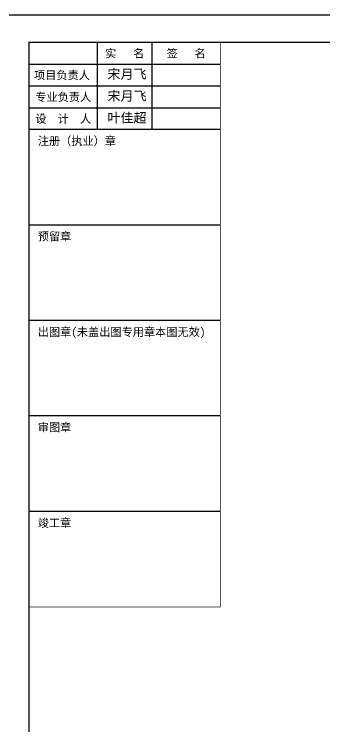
# Model space of a CAD drawing. Extents: x -160106 to 966792, y -663931 to 1550022.
# Drawn here: x -48723 to -48382, y -86348 to -85564 of the extents above; entities that cross this region are included whole.
import ezdxf
from ezdxf.enums import TextEntityAlignment as Align
from ezdxf.xclip import XClip

# ---------------------------------------------------------------- set-up
doc = ezdxf.new("R2010")
doc.units = 0
doc.linetypes.add('ZN-DASH', pattern=[0.35, 0.25, -0.1])
for name, color, linetype in [('!ZN1-填充-8', 8, 'Continuous'), ('0-cxFrame', 155, 'Continuous'), ('20剖面图$0$A-HATCH-1', 252, 'Continuous'), ('20剖面图$0$AS-COLN', 6, 'Continuous'), ('qianming', 155, 'Continuous')]:
    doc.layers.add(name, color=color, linetype=linetype)
doc.layers.add('0-cxText', color=131, linetype='Continuous', lineweight=25)
doc.styles.add('cx_biaoti', font='')
doc.styles.add('cx_tuming', font='simhei.ttf')
doc.styles.add('cx_tuqian1', font='')
doc.styles.add('图框宋体', font='', dxfattribs={"width": 0.75})
doc.styles.add('黑体', font='simhei.ttf', dxfattribs={"height": 12})
doc.styles.get('cx_biaoti').set_extended_font_data('SimSun')
doc.styles.get('cx_tuqian1').set_extended_font_data('SimSun')
doc.styles.get('图框宋体').set_extended_font_data('SimSun')

# ---------------------------------------------------------------- blocks, each defined once
blk = doc.blocks.new('zjcx_lan_xinxi(Dragon)')
for p, q in [((7000, -3200), (0, -3200)), ((7000, -6700), (0, -6700)), ((7000, -10200), (0, -10200)), ((7000, -13700), (0, -13700)), ((7000, -17200), (0, -17200))]:
    blk.add_line(p, q)
at = {"const_width": 25}
blk.add_lwpolyline([(0, -20700), (7000, -20700), (7000, 0), (0, 0)], close=True, dxfattribs=at)
for points in [[(2500, -3200), (2500, 0)], [(4500, -3200), (4500, 0)], [(0, -800), (7000, -800)], [(0, -1600), (7000, -1600)], [(0, -2400), (7000, -2400)]]:
    blk.add_lwpolyline(points)
for points in [[(7000, -3200), (7000, 0)], [(0, -3200), (7000, -3200)], [(0, -20700), (7000, -20700), (7000, -3200)], [(0, -20700), (7000, -20700)]]:
    blk.add_lwpolyline(points, dxfattribs=at)
at = {"style": '图框宋体'}
for s, p in [('实   名', (3500, -400)), ('签   名', (5750, -400)), ('项目负责人', (1204, -1200)), ('专业负责人', (1250, -2000)), ('设  计  人', (1250, -2800))]:
    blk.add_text(s, height=300, dxfattribs=at).set_placement(p, align=Align.MIDDLE)
for s, p in [('注册（执业）章', (318, -3771)), ('预留章', (318, -7271)), ('出图章(未盖出图专用章本图无效)', (318, -10771)), ('审图章', (318, -14271)), ('竣工章', (318, -17771))]:
    blk.add_text(s, height=300, dxfattribs=at).set_placement(p)
blk = doc.blocks.new('T-信息(Dragon)')
at = {"layer": '0-cxFrame'}
blk.add_blockref('zjcx_lan_xinxi(Dragon)', (0, 0), dxfattribs=at)
at = {"layer": 'qianming', "color": 3, "style": 'cx_biaoti'}
for s, p in [('宋月飞', (3585, -1168)), ('宋月飞', (3585, -1968)), ('叶佳超', (3585, -2768))]:
    blk.add_text(s, height=350, dxfattribs=at).set_placement(p, align=Align.MIDDLE_CENTER)
blk = doc.blocks.new('TK22.A2 L(Dragon)')
at = {"layer": '0-cxFrame', "color": 7, "const_width": 0.5}
blk.add_lwpolyline([(0, 0), (-594, 0), (-594, 420), (0, 420)], close=True, dxfattribs=at)
at = {"layer": '0-cxFrame', "const_width": 0.5}
blk.add_lwpolyline([(-80, 10), (-574, 10), (-574, 410), (-80, 410)], close=True, dxfattribs=at)
at = {"layer": '0-cxFrame', "xscale": 0.01, "yscale": 0.01, "zscale": 0.01}
blk.add_blockref('T-信息(Dragon)', (-574, 410), dxfattribs=at)
at = {"style": '黑体', "flags": 4}
blk.add_attdef('图幅', text='', height=3.3, dxfattribs=at).set_placement((-40, 3), align=Align.RIGHT)
at = {"layer": '0-cxText', "flags": 4}
for tag, height, style, p in [('建设单位', 3.5, 'cx_tuming', (-45, 240)), ('项目名称', 3.5, 'cx_tuming', (-45, 210)), ('子项名称', 3.5, 'cx_tuming', (-45, 180)), ('工程编号', 3.3, 'cx_tuqian1', (-35, 165)), ('图名1', 3.5, 'cx_tuming', (-45, 87)), ('图名2', 3.5, 'cx_tuming', (-45, 79)), ('图名3', 3.5, 'cx_tuming', (-45, 71)), ('出图日期', 3.3, 'cx_tuqian1', (-39, 60)), ('专业', 3.3, 'cx_tuqian1', (-55, 52)), ('图号', 3.3, 'cx_tuqian1', (-55, 44)), ('版次', 3.3, 'cx_tuqian1', (-20, 44))]:
    blk.add_attdef(tag, text='', height=height, dxfattribs=dict(at, style=style)).set_placement(p, align=Align.MIDDLE)
at = {"layer": 'Defpoints', "color": 6, "flags": 4}
for tag, height, style, p in [('tufu', 3.3, '黑体', (-12, 12)), ('dwfname', 4, 'cx_tuqian1', (-80, 3))]:
    blk.add_attdef(tag, text='', height=height, dxfattribs=dict(at, style=style)).set_placement(p, align=Align.RIGHT)
blk = doc.blocks.new('20250911173917', base_point=(58371.56, -166296.54))
at = {"color": 4, "linetype": 'ZN-DASH', "ltscale": 30, "const_width": 3, "elevation": 0}
blk.add_lwpolyline([(58227.1, -166196.54), (55011.32, -166196.54)], dxfattribs=at)
blk = doc.blocks.new('20250910150331')
at = {"layer": '!ZN1-填充-8', "ltscale": 40}
blk.add_blockref('20250911173917', (719.84, 0), dxfattribs=at)
at = {"layer": '20剖面图$0$A-HATCH-1'}
h = blk.add_hatch(dxfattribs=at)
h.set_pattern_fill('混凝土', color=256, scale=50)
h.set_pattern_definition([(50, (565792.05, -567010), (358.63009, -31.37607), [37.5, -412.5]), (355, (565792.05, -567010), (-69.37567, 376.09607), [30, -330]), (100.4514, (565821.94, -567012.6), (289.25469, 344.71977), [31.8701, -350.57106]), (46.1842, (565792.05, -566910), (533.62052, -82.7595), [56.25, -618.75]), (96.6356, (565836.5, -566916.9), (467.33135, 487.05894), [47.80514, -525.8565]), (351.1842, (565792.05, -566910), (467.33097, 487.0593), [45, -495]), (21, (565842.05, -566935), (298.45353, -201.30945), [37.5, -412.5]), (326, (565842.05, -566935), (121.65767, 362.57502), [30, -330]), (71.4514, (565866.92, -566951.78), (420.11131, 161.26525), [31.8701, -350.57106]), (37.5, (565792.05, -567010), (6.079928, 166.446927), [0, -326, 0, -335, 0, -331.25]), (7.5, (565792.05, -567010), (131.53477, 197.205856), [0, -191, 0, -318.5, 0, -126.25]), (327.5, (565680.55, -567010), (266.911218, -11.277436), [0, -125, 0, -390, 0, -517.5]), (317.5, (565630.55, -567010), (291.593085, 50.05249), [0, -162.5, 0, -259, 0, -367.5])])
h.paths.add_polyline_path([(-2771.28, 0), (-2771.28, -200), (200, -200), (200, 0)])
at = {"layer": '20剖面图$0$AS-COLN'}
blk.add_lwpolyline([(-2640.4, -200), (200, -200), (200, 0), (-2640.4, 0)], dxfattribs=at)

msp = doc.modelspace()

# ---------------------------------------------------------------- block references
at = {"ltscale": 200}
ref = msp.add_blockref('20250910150331', (-45948.86, -86135.54), dxfattribs=at)
XClip(ref).set_block_clipping_path([(-44.1965398989, -536.4070034617), (1092.7044166299, 445.7765599565)])
at = {"layer": '0-cxFrame', "xscale": 3, "yscale": 3, "zscale": 3}
msp.add_blockref('TK22.A2 L(Dragon)', (-46984.71, -86825.19), dxfattribs=at)

doc.saveas('drawing.dxf')
